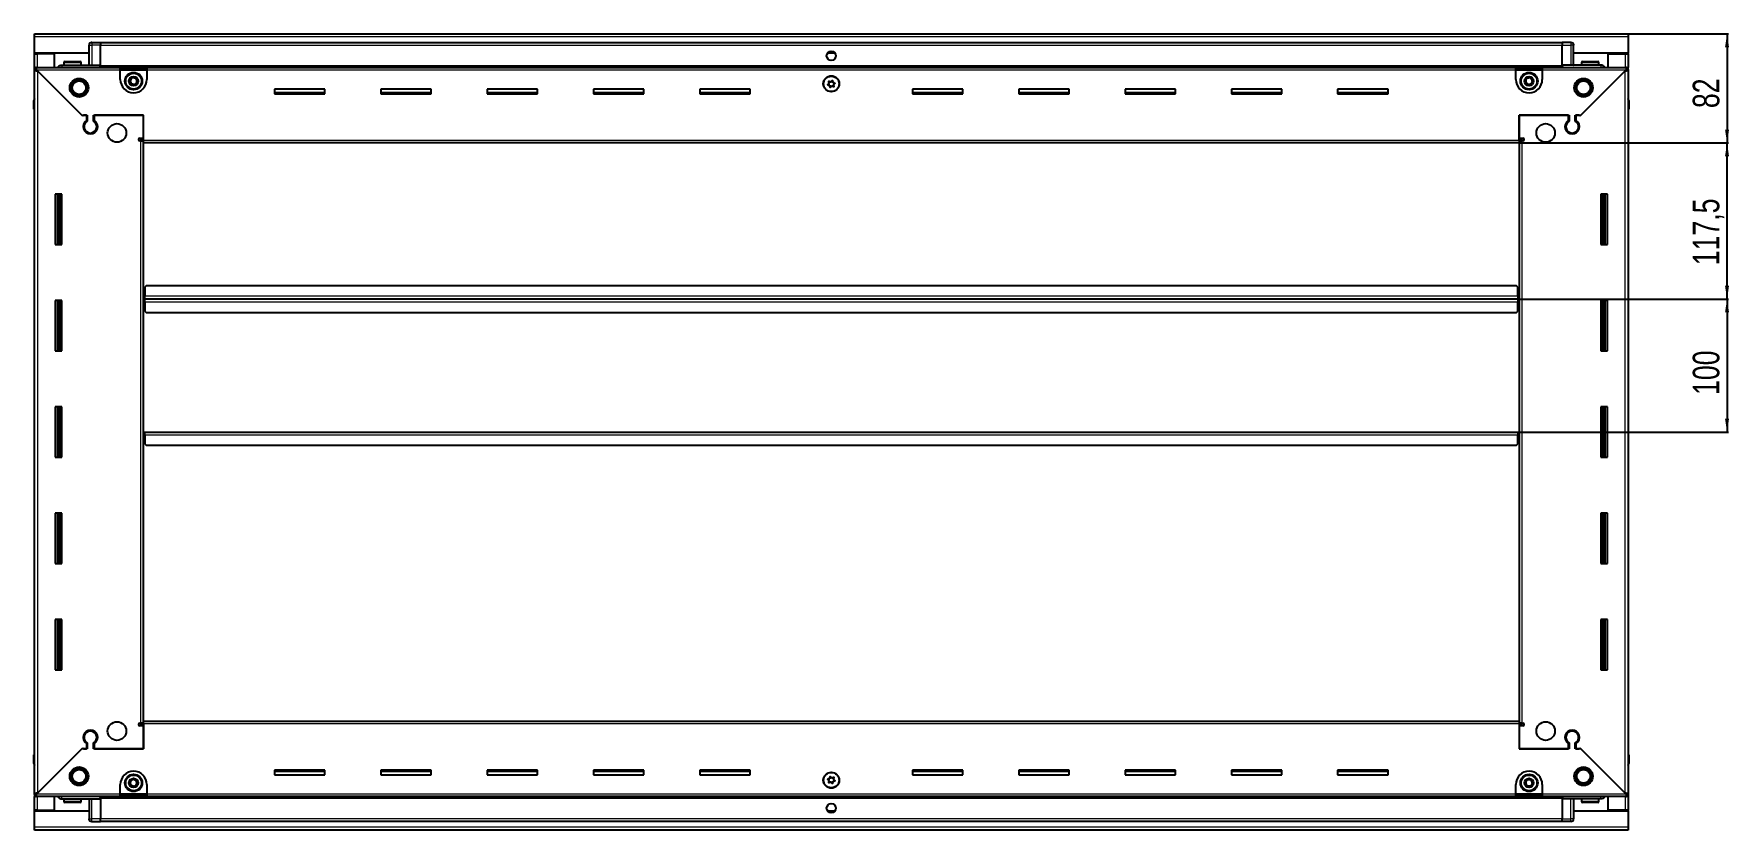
# Model space of a CAD drawing. Header units: millimetres. Extents: x 1315 to 6233, y -1323 to 1654.
# Drawn here: x 4957 to 6233, y 877 to 1476 of the extents above; entities that cross this region are included whole.
import ezdxf

# ---------------------------------------------------------------- set-up
doc = ezdxf.new("R2010")
doc.units = ezdxf.units.MM
doc.layers.add('FORMAT', color=7, linetype='Continuous')
doc.styles.add('SLDTEXTSTYLE0', font='TXT', dxfattribs={"width": 0.75})
doc.dimstyles.new('SLDDIMSTYLE0', dxfattribs={"dimtxt": 20, "dimasz": 10, "dimexe": 0, "dimexo": 0.0625, "dimgap": 5, "dimtad": 2, "dimdec": 1, "dimrnd": 1e-09, "dimzin": 12, "dimdsep": 46, "dimtxsty": 'SLDTEXTSTYLE0', "dimsah": 1, "dimcen": 0.09, "dimadec": 0, "dimazin": 3, "dimtfac": 1, "dimtofl": 0, "dimtmove": 0, "dimatfit": 3, "dimfxl": 0, "dimfrac": 2, "dimtolj": 1, "dimtzin": 12, "dimarcsym": 0})

# ---------------------------------------------------------------- blocks, each defined once
blk = doc.blocks.new('_D_6')
at = {"layer": 'FORMAT'}
for p, q in [((6156.5, 1475.8), (6232, 1475.8)), ((6231, 1475.8), (6231, 1393.8)), ((6074.5, 1393.8), (6232, 1393.8))]:
    blk.add_line(p, q, dxfattribs=at)
for points in [[(6231, 1475.8), (6229.5, 1465.8), (6232.5, 1465.8)], [(6231, 1393.8), (6232.5, 1403.8), (6229.5, 1403.8)]]:
    blk.add_solid(points, dxfattribs=at)
at = {"layer": 'FORMAT', "insert": (6205.2, 1420), "char_height": 20, "attachment_point": 1, "rotation": 90, "style": 'SLDTEXTSTYLE0'}
blk.add_mtext('82', dxfattribs=at)
blk = doc.blocks.new('_D_7')
at = {"layer": 'FORMAT'}
for p, q in [((6074.5, 1393.8), (6232, 1393.8)), ((6231, 1276.3), (6231, 1393.8)), ((6073.5, 1276.3), (6232, 1276.3))]:
    blk.add_line(p, q, dxfattribs=at)
for points in [[(6231, 1393.8), (6229.5, 1383.8), (6232.5, 1383.8)], [(6231, 1276.3), (6232.5, 1286.3), (6229.5, 1286.3)]]:
    blk.add_solid(points, dxfattribs=at)
at = {"layer": 'FORMAT', "insert": (6205.2, 1301.8), "char_height": 20, "attachment_point": 1, "rotation": 90, "style": 'SLDTEXTSTYLE0'}
blk.add_mtext('117,5', dxfattribs=at)
blk = doc.blocks.new('_D_8')
at = {"layer": 'FORMAT'}
for p, q in [((6073.5, 1276.3), (6232, 1276.3)), ((6231, 1276.3), (6231, 1176.3)), ((6073.5, 1176.3), (6232, 1176.3))]:
    blk.add_line(p, q, dxfattribs=at)
for points in [[(6231, 1276.3), (6229.5, 1266.3), (6232.5, 1266.3)], [(6231, 1176.3), (6232.5, 1186.3), (6229.5, 1186.3)]]:
    blk.add_solid(points, dxfattribs=at)
at = {"layer": 'FORMAT', "insert": (6205.2, 1204.2), "char_height": 20, "attachment_point": 1, "rotation": 90, "style": 'SLDTEXTSTYLE0'}
blk.add_mtext('100', dxfattribs=at)

msp = doc.modelspace()

# ---------------------------------------------------------------- linework, layer by layer
at = {"color": 7, "linetype": 'Continuous', "lineweight": 25}
for p, q in [((4957.51, 1475.82), (6156.51, 1475.82)), ((4957.51, 1473.72), (4957.51, 1475.82)), ((4957.51, 1461.32), (4957.51, 1473.72)), ((4998.51, 1452.32), (4998.51, 1467.32)), ((4999.19, 1468.82), (4999.19, 1468.82)), ((5000.51, 1469.32), (5007.01, 1469.32)), ((5000.51, 1469.32), (5007.01, 1469.32)), ((5007.01, 1469.32), (5007.01, 1469.32)), ((5007.01, 1469.32), (5007.01, 1469.32)), ((5007.01, 1469.32), (5007.01, 1467.32)), ((6107.01, 1469.17), (5007.01, 1469.17)), ((5007.01, 1452.32), (5007.01, 1467.32)), ((6107.01, 1469.32), (6107.01, 1469.32)), ((6113.51, 1469.32), (6107.01, 1469.32)), ((6113.51, 1469.32), (6107.01, 1469.32)), ((6107.01, 1469.32), (6107.01, 1467.32)), ((6107.01, 1452.32), (6107.01, 1467.32)), ((6115.51, 1467.32), (6115.51, 1467.32)), ((6115.51, 1452.32), (6115.51, 1467.32)), ((6156.51, 1475.82), (6156.51, 1473.72)), ((6156.51, 1473.72), (6156.51, 1461.32)), ((4998.51, 1461.32), (4957.51, 1461.32)), ((4957.51, 1460.82), (4957.51, 1461.32)), ((4957.51, 1460.82), (4959.61, 1460.82)), ((4957.51, 1450.57), (4957.51, 1460.82)), ((4959.01, 1460.82), (4959.01, 1461.32)), ((4972.51, 1460.82), (4959.61, 1460.82)), ((4972.51, 1450.57), (4972.51, 1460.82)), ((4979.51, 1454.22), (4979.51, 1452.32)), ((4980.31, 1455.02), (4991.71, 1455.02)), ((4992.51, 1452.32), (4992.51, 1454.22)), ((5559.88, 1461.32), (5554.14, 1461.32)), ((6156.51, 1461.32), (6115.51, 1461.32)), ((6121.51, 1454.22), (6121.51, 1452.32)), ((6122.31, 1455.02), (6133.71, 1455.02)), ((6134.51, 1452.32), (6134.51, 1454.22)), ((6141.51, 1450.57), (6141.51, 1460.82)), ((6141.51, 1460.82), (6154.41, 1460.82)), ((6154.41, 1460.82), (6156.51, 1460.82)), ((6155.01, 1460.82), (6155.01, 1461.32)), ((6156.51, 1460.82), (6156.51, 1461.32)), ((6156.51, 1460.82), (6156.51, 1450.57)), ((4957.51, 1449.07), (4957.51, 1450.57)), ((4957.51, 1450.57), (4958.51, 1450.57)), ((4957.51, 1448.57), (4957.51, 1449.07)), ((4957.51, 1449.07), (4958.51, 1449.07)), ((4957.51, 904.07), (4957.51, 1448.57)), ((4959.01, 1448.57), (4957.51, 1448.57)), ((4958.51, 1450.57), (5022.01, 1450.57)), ((4958.51, 1449.07), (4958.51, 1450.57)), ((4959.11, 1448.47), (4993.01, 1414.57)), ((4993.71, 1413.87), (4959.61, 1447.97)), ((4978.01, 1452.32), (5007.01, 1452.32)), ((5006.93, 1450.57), (5007.01, 1452.29)), ((5007.01, 1452.32), (5007.01, 1451.82)), ((5007.01, 1451.17), (6107.01, 1451.17)), ((5022.01, 1448.47), (5022.01, 1450.57)), ((5022.01, 1450.57), (5042.01, 1450.57)), ((5022.01, 1449.07), (5042.01, 1449.07)), ((5022.01, 1441.57), (5022.01, 1448.47)), ((5042.01, 1450.57), (6072.01, 1450.57)), ((5042.01, 1450.57), (5042.01, 1448.47)), ((5042.01, 1448.47), (5042.01, 1441.57)), ((6072.01, 1448.47), (6072.01, 1450.57)), ((6072.01, 1450.57), (6092.01, 1450.57)), ((6072.01, 1449.07), (6092.01, 1449.07)), ((6072.01, 1441.57), (6072.01, 1448.47)), ((6092.01, 1450.57), (6155.51, 1450.57)), ((6092.01, 1450.57), (6092.01, 1448.47)), ((6092.01, 1448.47), (6092.01, 1441.57)), ((6107.01, 1452.32), (6107.01, 1451.82)), ((6136.01, 1452.32), (6107.01, 1452.32)), ((6107.01, 1452.29), (6107.08, 1450.57)), ((6108.51, 1452.26), (6108.51, 1452.32)), ((6154.41, 1447.97), (6120.31, 1413.87)), ((6121.01, 1414.57), (6154.91, 1448.47)), ((6155.01, 1448.57), (6156.51, 1448.57)), ((6155.51, 1449.07), (6155.51, 1450.57)), ((6155.51, 1450.57), (6156.51, 1450.57)), ((6155.51, 1449.07), (6156.51, 1449.07)), ((6156.51, 1449.07), (6156.51, 1450.57)), ((6156.51, 1449.07), (6156.51, 1448.57)), ((6156.51, 1448.57), (6156.51, 904.07)), ((5176.01, 1434.32), (5138.01, 1434.32)), ((5138.01, 1434.32), (5138.01, 1430.82)), ((5176.01, 1431.57), (5138.01, 1431.57)), ((5138.01, 1430.82), (5176.01, 1430.82)), ((5176.01, 1430.82), (5176.01, 1434.32)), ((5256.01, 1434.32), (5218.01, 1434.32)), ((5218.01, 1434.32), (5218.01, 1430.82)), ((5256.01, 1431.57), (5218.01, 1431.57)), ((5218.01, 1430.82), (5256.01, 1430.82)), ((5256.01, 1430.82), (5256.01, 1434.32)), ((5336.01, 1434.32), (5298.01, 1434.32)), ((5298.01, 1434.32), (5298.01, 1430.82)), ((5336.01, 1431.57), (5298.01, 1431.57)), ((5298.01, 1430.82), (5336.01, 1430.82)), ((5336.01, 1430.82), (5336.01, 1434.32)), ((5416.01, 1434.32), (5378.01, 1434.32)), ((5378.01, 1434.32), (5378.01, 1430.82)), ((5416.01, 1431.57), (5378.01, 1431.57)), ((5378.01, 1430.82), (5416.01, 1430.82)), ((5416.01, 1430.82), (5416.01, 1434.32)), ((5496.01, 1434.32), (5458.01, 1434.32)), ((5458.01, 1434.32), (5458.01, 1430.82)), ((5496.01, 1431.57), (5458.01, 1431.57)), ((5458.01, 1430.82), (5496.01, 1430.82)), ((5496.01, 1430.82), (5496.01, 1434.32)), ((5656.01, 1434.32), (5618.01, 1434.32)), ((5618.01, 1434.32), (5618.01, 1430.82)), ((5656.01, 1431.57), (5618.01, 1431.57)), ((5618.01, 1430.82), (5656.01, 1430.82)), ((5656.01, 1430.82), (5656.01, 1434.32)), ((5736.01, 1434.32), (5698.01, 1434.32)), ((5698.01, 1434.32), (5698.01, 1430.82)), ((5736.01, 1431.57), (5698.01, 1431.57)), ((5698.01, 1430.82), (5736.01, 1430.82)), ((5736.01, 1430.82), (5736.01, 1434.32)), ((5816.01, 1434.32), (5778.01, 1434.32)), ((5778.01, 1434.32), (5778.01, 1430.82)), ((5816.01, 1431.57), (5778.01, 1431.57)), ((5778.01, 1430.82), (5816.01, 1430.82)), ((5816.01, 1430.82), (5816.01, 1434.32)), ((5896.01, 1434.32), (5858.01, 1434.32)), ((5858.01, 1434.32), (5858.01, 1430.82)), ((5896.01, 1431.57), (5858.01, 1431.57)), ((5858.01, 1430.82), (5896.01, 1430.82)), ((5896.01, 1430.82), (5896.01, 1434.32)), ((5976.01, 1434.32), (5938.01, 1434.32)), ((5938.01, 1434.32), (5938.01, 1430.82)), ((5976.01, 1431.57), (5938.01, 1431.57)), ((5938.01, 1430.82), (5976.01, 1430.82)), ((5976.01, 1430.82), (5976.01, 1434.32)), ((4957.01, 1425.82), (4957.01, 1419.32)), ((4957.01, 1419.32), (4957.01, 1425.82)), ((4957.01, 1419.32), (4957.01, 1419.32)), ((4957.51, 1419.32), (4957.01, 1419.32)), ((4957.16, 1419.32), (4957.16, 933.32)), ((6156.51, 1427.15), (6156.51, 1427.15)), ((6156.51, 1419.32), (6157.01, 1419.32)), ((6156.86, 933.32), (6156.86, 1419.32)), ((6157.01, 1425.82), (6157.01, 1419.32)), ((6157.01, 1419.32), (6157.01, 1425.82)), ((6157.01, 1419.32), (6157.01, 1419.32)), ((6157.01, 1419.32), (6157.01, 1419.32)), ((4993.01, 1414.57), (4997.21, 1414.57)), ((4994.41, 1414.57), (4993.71, 1413.87)), ((4996.51, 1414.57), (4994.41, 1414.57)), ((4996.51, 1414.57), (4996.51, 1410.68)), ((4997.21, 1414.57), (4997.21, 1410.29)), ((5001.81, 1414.57), (5039.51, 1414.57)), ((5001.81, 1410.29), (5001.81, 1414.57)), ((5002.51, 1410.68), (5002.51, 1414.57)), ((5039.51, 1414.57), (5002.51, 1414.57)), ((5039.51, 1395.92), (5039.51, 1414.57)), ((5039.51, 1397.32), (5039.51, 1414.57)), ((6074.51, 1414.57), (6112.21, 1414.57)), ((6074.51, 1395.92), (6074.51, 1414.57)), ((6074.51, 1414.57), (6074.51, 1397.32)), ((6111.51, 1414.57), (6074.51, 1414.57)), ((6111.51, 1414.57), (6111.51, 1410.68)), ((6112.21, 1414.57), (6112.21, 1410.29)), ((6116.81, 1414.57), (6121.01, 1414.57)), ((6116.81, 1410.29), (6116.81, 1414.57)), ((6119.61, 1414.57), (6117.51, 1414.57)), ((6117.51, 1410.68), (6117.51, 1414.57)), ((6120.31, 1413.87), (6119.61, 1414.57)), ((4997.51, 1401.71), (4997.51, 1400.95)), ((5036.66, 1397.32), (5039.51, 1397.32)), ((5037.41, 1395.32), (5036.66, 1395.32)), ((5037.41, 1395.32), (5039.51, 1395.32)), ((5039.51, 1396.32), (5037.51, 1396.32)), ((5037.51, 1396.32), (5037.51, 1395.32)), ((5039.51, 1393.82), (5039.51, 1395.92)), ((6074.51, 1393.82), (5039.51, 1393.82)), ((5039.51, 958.82), (5039.51, 1393.82)), ((6074.51, 1397.32), (6077.36, 1397.32)), ((6076.51, 1396.32), (6074.51, 1396.32)), ((6074.51, 1395.92), (6074.51, 1393.82)), ((6074.51, 1395.32), (6076.61, 1395.32)), ((6074.51, 1393.82), (6074.51, 958.82)), ((6076.51, 1395.32), (6076.51, 1396.32)), ((6077.36, 1395.32), (6076.61, 1395.32)), ((6116.51, 1401.71), (6116.51, 1400.95)), ((4978.01, 1355.32), (4973.01, 1355.32)), ((4973.01, 1355.32), (4973.01, 1317.32)), ((4975.16, 1317.32), (4975.16, 1355.32)), ((4976.95, 1317.32), (4976.95, 1355.32)), ((4976.99, 1317.32), (4976.99, 1355.32)), ((4978.01, 1317.32), (4978.01, 1355.32)), ((6136.01, 1355.32), (6136.01, 1317.32)), ((6141.01, 1355.32), (6136.01, 1355.32)), ((6137.03, 1355.32), (6137.03, 1317.32)), ((6137.07, 1355.32), (6137.07, 1317.32)), ((6138.86, 1355.32), (6138.86, 1317.32)), ((6141.01, 1317.32), (6141.01, 1355.32)), ((4973.01, 1317.32), (4978.01, 1317.32)), ((6136.01, 1317.32), (6141.01, 1317.32)), ((5040.26, 1276.32), (5039.51, 1276.32)), ((5040.51, 1279.17), (5040.26, 1279.17)), ((5040.26, 1279.17), (5040.26, 1276.32)), ((5040.26, 1276.32), (5040.26, 1273.47)), ((5041.51, 1286.32), (5040.51, 1285.32)), ((5040.51, 1285.32), (5040.51, 1278.42)), ((5040.51, 1276.32), (5040.51, 1278.42)), ((5040.51, 1274.22), (5040.51, 1276.32)), ((6073.51, 1276.32), (5040.51, 1276.32)), ((6072.51, 1286.32), (5041.51, 1286.32)), ((6073.51, 1285.32), (6072.51, 1286.32)), ((6073.51, 1278.42), (6073.51, 1285.32)), ((6073.76, 1279.17), (6073.51, 1279.17)), ((6073.51, 1278.42), (6073.51, 1276.32)), ((6073.51, 1276.32), (6073.51, 1274.22)), ((6073.76, 1276.32), (6073.76, 1279.17)), ((6073.76, 1273.47), (6073.76, 1276.32)), ((6074.51, 1276.32), (6073.76, 1276.32)), ((4978.01, 1275.32), (4973.01, 1275.32)), ((4973.01, 1275.32), (4973.01, 1237.32)), ((4975.16, 1237.32), (4975.16, 1275.32)), ((4976.95, 1237.32), (4976.95, 1275.32)), ((4976.99, 1237.32), (4976.99, 1275.32)), ((4978.01, 1237.32), (4978.01, 1275.32)), ((5040.26, 1273.47), (5040.51, 1273.47)), ((5040.51, 1274.22), (5040.51, 1267.32)), ((5040.51, 1267.32), (5041.51, 1266.32)), ((5041.51, 1266.32), (6072.51, 1266.32)), ((6072.51, 1266.32), (6073.51, 1267.32)), ((6073.51, 1267.32), (6073.51, 1274.22)), ((6073.51, 1273.47), (6073.76, 1273.47)), ((6136.01, 1275.32), (6136.01, 1237.32)), ((6141.01, 1275.32), (6136.01, 1275.32)), ((6137.03, 1275.32), (6137.03, 1237.32)), ((6137.07, 1275.32), (6137.07, 1237.32)), ((6138.86, 1275.32), (6138.86, 1237.32)), ((6141.01, 1237.32), (6141.01, 1275.32)), ((4973.01, 1237.32), (4978.01, 1237.32)), ((6136.01, 1237.32), (6141.01, 1237.32)), ((4978.01, 1195.32), (4973.01, 1195.32)), ((4973.01, 1195.32), (4973.01, 1157.32)), ((4975.16, 1157.32), (4975.16, 1195.32)), ((4976.95, 1157.32), (4976.95, 1195.32)), ((4976.99, 1157.32), (4976.99, 1195.32)), ((4978.01, 1157.32), (4978.01, 1195.32)), ((6136.01, 1195.32), (6136.01, 1157.32)), ((6141.01, 1195.32), (6136.01, 1195.32)), ((6137.03, 1195.32), (6137.03, 1157.32)), ((6137.07, 1195.32), (6137.07, 1157.32)), ((6138.86, 1195.32), (6138.86, 1157.32)), ((6141.01, 1157.32), (6141.01, 1195.32)), ((5039.51, 1176.32), (5040.26, 1176.32)), ((5040.26, 1176.32), (5040.26, 1173.47)), ((5040.51, 1174.22), (5040.51, 1176.32)), ((5040.51, 1176.32), (6073.51, 1176.32)), ((5040.51, 1174.22), (5040.51, 1167.32)), ((6073.51, 1176.32), (6073.51, 1174.22)), ((6073.51, 1167.32), (6073.51, 1174.22)), ((6073.76, 1173.47), (6073.76, 1176.32)), ((6073.76, 1176.32), (6074.51, 1176.32)), ((5040.26, 1173.47), (5040.51, 1173.47)), ((5040.51, 1167.32), (5041.51, 1166.32)), ((5041.51, 1166.32), (6072.51, 1166.32)), ((6072.51, 1166.32), (6073.51, 1167.32)), ((6073.51, 1173.47), (6073.76, 1173.47)), ((4973.01, 1157.32), (4978.01, 1157.32)), ((6136.01, 1157.32), (6141.01, 1157.32)), ((4978.01, 1115.32), (4973.01, 1115.32)), ((4973.01, 1115.32), (4973.01, 1077.32)), ((4975.16, 1077.32), (4975.16, 1115.32)), ((4976.95, 1077.32), (4976.95, 1115.32)), ((4976.99, 1077.32), (4976.99, 1115.32)), ((4978.01, 1077.32), (4978.01, 1115.32)), ((6136.01, 1115.32), (6136.01, 1077.32)), ((6141.01, 1115.32), (6136.01, 1115.32)), ((6137.03, 1115.32), (6137.03, 1077.32)), ((6137.07, 1115.32), (6137.07, 1077.32)), ((6138.86, 1115.32), (6138.86, 1077.32)), ((6141.01, 1077.32), (6141.01, 1115.32)), ((4973.01, 1077.32), (4978.01, 1077.32)), ((6136.01, 1077.32), (6141.01, 1077.32)), ((4978.01, 1035.32), (4973.01, 1035.32)), ((4973.01, 1035.32), (4973.01, 997.32)), ((4975.16, 997.32), (4975.16, 1035.32)), ((4976.95, 997.32), (4976.95, 1035.32)), ((4976.99, 997.32), (4976.99, 1035.32)), ((4978.01, 997.32), (4978.01, 1035.32)), ((6136.01, 1035.32), (6136.01, 997.32)), ((6141.01, 1035.32), (6136.01, 1035.32)), ((6137.03, 1035.32), (6137.03, 997.32)), ((6137.07, 1035.32), (6137.07, 997.32)), ((6138.86, 1035.32), (6138.86, 997.32)), ((6141.01, 997.32), (6141.01, 1035.32)), ((4973.01, 997.32), (4978.01, 997.32)), ((6136.01, 997.32), (6141.01, 997.32)), ((5036.66, 957.32), (5037.41, 957.32)), ((5039.51, 957.32), (5037.41, 957.32)), ((5037.51, 957.32), (5037.51, 956.32)), ((5039.51, 956.72), (5039.51, 958.82)), ((5039.51, 958.82), (6074.51, 958.82)), ((5039.51, 956.72), (5039.51, 938.07)), ((6074.51, 958.82), (6074.51, 956.72)), ((6076.61, 957.32), (6074.51, 957.32)), ((6074.51, 956.72), (6074.51, 938.07)), ((6076.51, 956.32), (6076.51, 957.32)), ((6076.61, 957.32), (6077.36, 957.32)), ((4997.51, 951.7), (4997.51, 950.94)), ((5039.51, 955.32), (5036.66, 955.32)), ((5037.51, 956.32), (5039.51, 956.32)), ((5039.51, 938.07), (5039.51, 955.32)), ((6074.51, 956.32), (6076.51, 956.32)), ((6074.51, 955.32), (6074.51, 938.07)), ((6077.36, 955.32), (6074.51, 955.32)), ((6116.51, 951.7), (6116.51, 950.94)), ((4957.01, 926.82), (4957.01, 933.32)), ((4957.01, 933.32), (4957.01, 933.32)), ((4957.01, 933.32), (4957.01, 933.32)), ((4957.01, 933.32), (4957.01, 926.82)), ((4957.51, 933.32), (4957.01, 933.32)), ((4993.01, 938.07), (4959.11, 904.17)), ((4959.61, 904.67), (4993.71, 938.77)), ((4997.21, 938.07), (4993.01, 938.07)), ((4993.71, 938.77), (4994.41, 938.07)), ((4994.41, 938.07), (4996.51, 938.07)), ((4996.51, 941.96), (4996.51, 938.07)), ((4997.21, 942.36), (4997.21, 938.07)), ((5001.81, 938.07), (5001.81, 942.36)), ((5039.51, 938.07), (5001.81, 938.07)), ((5002.51, 938.07), (5002.51, 941.96)), ((5002.51, 938.07), (5039.51, 938.07)), ((6112.21, 938.07), (6074.51, 938.07)), ((6074.51, 938.07), (6111.51, 938.07)), ((6111.51, 941.96), (6111.51, 938.07)), ((6112.21, 942.36), (6112.21, 938.07)), ((6116.81, 938.07), (6116.81, 942.36)), ((6121.01, 938.07), (6116.81, 938.07)), ((6117.51, 938.07), (6117.51, 941.96)), ((6117.51, 938.07), (6119.61, 938.07)), ((6119.61, 938.07), (6120.31, 938.77)), ((6120.31, 938.77), (6154.41, 904.67)), ((6154.91, 904.17), (6121.01, 938.07)), ((6156.51, 933.32), (6157.01, 933.32)), ((6157.01, 933.32), (6157.01, 933.32)), ((6157.01, 926.82), (6157.01, 933.32)), ((6157.01, 933.32), (6157.01, 926.82)), ((4957.51, 925.5), (4957.51, 925.5)), ((5176.01, 921.82), (5138.01, 921.82)), ((5138.01, 921.82), (5138.01, 918.32)), ((5138.01, 921.07), (5176.01, 921.07)), ((5176.01, 918.32), (5176.01, 921.82)), ((5256.01, 921.82), (5218.01, 921.82)), ((5218.01, 921.82), (5218.01, 918.32)), ((5218.01, 921.07), (5256.01, 921.07)), ((5256.01, 918.32), (5256.01, 921.82)), ((5336.01, 921.82), (5298.01, 921.82)), ((5298.01, 921.82), (5298.01, 918.32)), ((5298.01, 921.07), (5336.01, 921.07)), ((5336.01, 918.32), (5336.01, 921.82)), ((5416.01, 921.82), (5378.01, 921.82)), ((5378.01, 921.82), (5378.01, 918.32)), ((5378.01, 921.07), (5416.01, 921.07)), ((5416.01, 918.32), (5416.01, 921.82)), ((5496.01, 921.82), (5458.01, 921.82)), ((5458.01, 921.82), (5458.01, 918.32)), ((5458.01, 921.07), (5496.01, 921.07)), ((5496.01, 918.32), (5496.01, 921.82)), ((5656.01, 921.82), (5618.01, 921.82)), ((5618.01, 921.82), (5618.01, 918.32)), ((5618.01, 921.07), (5656.01, 921.07)), ((5656.01, 918.32), (5656.01, 921.82)), ((5736.01, 921.82), (5698.01, 921.82)), ((5698.01, 921.82), (5698.01, 918.32)), ((5698.01, 921.07), (5736.01, 921.07)), ((5736.01, 918.32), (5736.01, 921.82)), ((5816.01, 921.82), (5778.01, 921.82)), ((5778.01, 921.82), (5778.01, 918.32)), ((5778.01, 921.07), (5816.01, 921.07)), ((5816.01, 918.32), (5816.01, 921.82)), ((5896.01, 921.82), (5858.01, 921.82)), ((5858.01, 921.82), (5858.01, 918.32)), ((5858.01, 921.07), (5896.01, 921.07)), ((5896.01, 918.32), (5896.01, 921.82)), ((5976.01, 921.82), (5938.01, 921.82)), ((5938.01, 921.82), (5938.01, 918.32)), ((5938.01, 921.07), (5976.01, 921.07)), ((5976.01, 918.32), (5976.01, 921.82)), ((5022.01, 904.17), (5022.01, 911.07)), ((5042.01, 911.07), (5042.01, 904.17)), ((5138.01, 918.32), (5176.01, 918.32)), ((5218.01, 918.32), (5256.01, 918.32)), ((5298.01, 918.32), (5336.01, 918.32)), ((5378.01, 918.32), (5416.01, 918.32)), ((5458.01, 918.32), (5496.01, 918.32)), ((5618.01, 918.32), (5656.01, 918.32)), ((5698.01, 918.32), (5736.01, 918.32)), ((5778.01, 918.32), (5816.01, 918.32)), ((5858.01, 918.32), (5896.01, 918.32)), ((5938.01, 918.32), (5976.01, 918.32)), ((6072.01, 904.17), (6072.01, 911.07)), ((6092.01, 911.07), (6092.01, 904.17)), ((4957.51, 903.57), (4957.51, 904.07)), ((4959.01, 904.07), (4957.51, 904.07)), ((4957.51, 903.57), (4957.51, 902.07)), ((4958.51, 903.57), (4957.51, 903.57)), ((4957.51, 891.82), (4957.51, 902.07)), ((4958.51, 902.07), (4957.51, 902.07)), ((4958.51, 903.57), (4958.51, 902.07)), ((5022.01, 902.07), (4958.51, 902.07)), ((4972.51, 891.82), (4972.51, 902.07)), ((4978.01, 900.32), (5007.01, 900.32)), ((4979.51, 900.32), (4979.51, 898.42)), ((4984.08, 897.62), (4980.31, 897.62)), ((4991.71, 897.62), (4984.08, 897.62)), ((4992.51, 898.42), (4992.51, 900.32)), ((4998.51, 900.32), (4998.51, 885.32)), ((5005.51, 900.39), (5005.51, 900.32)), ((5007.01, 900.36), (5006.93, 902.07)), ((6107.01, 901.47), (5007.01, 901.47)), ((5007.01, 900.32), (5007.01, 900.82)), ((5007.01, 900.32), (5007.01, 885.32)), ((5022.01, 902.07), (5022.01, 904.17)), ((5042.01, 903.57), (5022.01, 903.57)), ((5042.01, 902.07), (5022.01, 902.07)), ((5042.01, 904.17), (5042.01, 902.07)), ((6072.01, 902.07), (5042.01, 902.07)), ((6072.01, 902.07), (6072.01, 904.17)), ((6092.01, 903.57), (6072.01, 903.57)), ((6092.01, 902.07), (6072.01, 902.07)), ((6092.01, 904.17), (6092.01, 902.07)), ((6155.51, 902.07), (6092.01, 902.07)), ((6107.08, 902.07), (6107.01, 900.36)), ((6107.01, 900.32), (6107.01, 900.82)), ((6136.01, 900.32), (6107.01, 900.32)), ((6107.01, 900.32), (6107.01, 885.32)), ((6115.51, 900.32), (6115.51, 885.32)), ((6121.51, 900.32), (6121.51, 898.42)), ((6129.3, 897.62), (6122.31, 897.62)), ((6133.71, 897.62), (6129.3, 897.62)), ((6134.51, 898.42), (6134.51, 900.32)), ((6141.51, 891.82), (6141.51, 902.07)), ((6155.01, 904.07), (6156.51, 904.07)), ((6155.51, 903.57), (6155.51, 902.07)), ((6156.51, 903.57), (6155.51, 903.57)), ((6156.51, 902.07), (6155.51, 902.07)), ((6156.51, 904.07), (6156.51, 903.57)), ((6156.51, 903.57), (6156.51, 902.07)), ((6156.51, 902.07), (6156.51, 891.82)), ((4959.61, 891.82), (4957.51, 891.82)), ((4957.51, 891.32), (4957.51, 891.82)), ((4957.51, 891.32), (4998.51, 891.32)), ((4957.51, 878.92), (4957.51, 891.32)), ((4959.01, 891.32), (4959.01, 891.82)), ((4959.61, 891.82), (4972.51, 891.82)), ((4998.51, 885.32), (4998.51, 885.32)), ((5000.51, 883.32), (5007.01, 883.32)), ((5000.51, 883.32), (5007.01, 883.32)), ((5007.01, 883.32), (5007.01, 885.32)), ((5007.01, 883.47), (6107.01, 883.47)), ((5007.01, 883.32), (5007.01, 883.32)), ((5554.14, 891.32), (5559.88, 891.32)), ((6107.01, 883.32), (6107.01, 885.32)), ((6107.01, 883.32), (6107.01, 883.32)), ((6113.51, 883.32), (6107.01, 883.32)), ((6107.01, 883.32), (6107.01, 883.32)), ((6113.51, 883.32), (6107.01, 883.32)), ((6114.83, 883.82), (6114.83, 883.82)), ((6115.51, 891.32), (6156.51, 891.32)), ((6154.41, 891.82), (6141.51, 891.82)), ((6156.51, 891.82), (6154.41, 891.82)), ((6155.01, 891.32), (6155.01, 891.82)), ((6156.51, 891.32), (6156.51, 891.82)), ((6156.51, 891.32), (6156.51, 878.92)), ((4957.51, 876.82), (4957.51, 878.92)), ((6156.51, 876.82), (4957.51, 876.82)), ((6156.51, 878.92), (6156.51, 876.82))]:
    msp.add_line(p, q, dxfattribs=at)
at = {"color": 8, "linetype": 'Continuous', "lineweight": 18}
for p, q in [((6156.51, 1473.72), (4957.51, 1473.72)), ((4998.51, 1467.32), (5000.51, 1467.32)), ((5000.51, 1469.32), (5000.51, 1467.32)), ((5000.51, 1467.32), (5000.51, 1452.32)), ((5007.01, 1467.32), (5000.51, 1467.32)), ((6107.01, 1467.17), (5007.01, 1467.17)), ((6107.01, 1467.32), (6113.51, 1467.32)), ((6113.51, 1469.32), (6113.51, 1467.32)), ((6115.51, 1467.32), (6113.51, 1467.32)), ((6113.51, 1467.32), (6113.51, 1452.32)), ((4959.61, 1460.82), (4959.61, 1461.32)), ((4959.61, 1450.57), (4959.61, 1460.82)), ((4979.51, 1454.22), (4992.51, 1454.22)), ((6121.51, 1454.22), (6134.51, 1454.22)), ((6154.41, 1461.32), (6154.41, 1460.82)), ((6154.41, 1460.82), (6154.41, 1450.57)), ((5022.01, 1448.47), (4959.11, 1448.47)), ((4959.61, 1447.97), (4959.61, 904.67)), ((6107.01, 1451.82), (5007.01, 1451.82)), ((6107.01, 1450.59), (5007.01, 1450.59)), ((5022.01, 1448.47), (5042.01, 1448.47)), ((6072.01, 1448.47), (5042.01, 1448.47)), ((6072.01, 1448.47), (6092.01, 1448.47)), ((6154.91, 1448.47), (6092.01, 1448.47)), ((6154.41, 904.67), (6154.41, 1447.97)), ((4957.51, 1425.82), (4957.01, 1425.82)), ((6156.51, 1425.82), (6157.01, 1425.82)), ((5037.41, 957.32), (5037.41, 1395.32)), ((5039.51, 1395.92), (6074.51, 1395.92)), ((6076.61, 1395.32), (6076.61, 957.32)), ((4974.51, 1355.32), (4974.51, 1317.32)), ((4975.74, 1355.32), (4975.74, 1317.32)), ((6138.27, 1317.32), (6138.27, 1355.32)), ((6139.51, 1317.32), (6139.51, 1355.32)), ((6073.51, 1278.42), (5040.51, 1278.42)), ((4974.51, 1275.32), (4974.51, 1237.32)), ((4975.74, 1275.32), (4975.74, 1237.32)), ((5040.51, 1274.22), (6073.51, 1274.22)), ((6138.27, 1237.32), (6138.27, 1275.32)), ((6139.51, 1237.32), (6139.51, 1275.32)), ((4974.51, 1195.32), (4974.51, 1157.32)), ((4975.74, 1195.32), (4975.74, 1157.32)), ((6138.27, 1157.32), (6138.27, 1195.32)), ((6139.51, 1157.32), (6139.51, 1195.32)), ((5040.51, 1174.22), (6073.51, 1174.22)), ((4974.51, 1115.32), (4974.51, 1077.32)), ((4975.74, 1115.32), (4975.74, 1077.32)), ((6138.27, 1077.32), (6138.27, 1115.32)), ((6139.51, 1077.32), (6139.51, 1115.32)), ((4974.51, 1035.32), (4974.51, 997.32)), ((4975.74, 1035.32), (4975.74, 997.32)), ((6138.27, 997.32), (6138.27, 1035.32)), ((6139.51, 997.32), (6139.51, 1035.32)), ((6074.51, 956.72), (5039.51, 956.72)), ((4957.51, 926.82), (4957.01, 926.82)), ((6156.51, 926.82), (6157.01, 926.82)), ((4959.11, 904.17), (5022.01, 904.17)), ((4959.61, 891.82), (4959.61, 902.07)), ((4983.81, 898.42), (4979.51, 898.42)), ((4992.51, 898.42), (4983.81, 898.42)), ((5000.51, 885.32), (5000.51, 900.32)), ((5007.01, 902.06), (6107.01, 902.06)), ((5007.01, 900.82), (6107.01, 900.82)), ((5042.01, 904.17), (5022.01, 904.17)), ((5042.01, 904.17), (6072.01, 904.17)), ((6092.01, 904.17), (6072.01, 904.17)), ((6092.01, 904.17), (6154.91, 904.17)), ((6113.51, 885.32), (6113.51, 900.32)), ((6129.48, 898.42), (6121.51, 898.42)), ((6134.51, 898.42), (6129.48, 898.42)), ((6154.41, 902.07), (6154.41, 891.82)), ((4959.61, 891.32), (4959.61, 891.82)), ((4998.51, 885.32), (5000.51, 885.32)), ((5000.51, 883.32), (5000.51, 885.32)), ((5007.01, 885.32), (5000.51, 885.32)), ((5007.01, 885.47), (6107.01, 885.47)), ((6107.01, 885.32), (6113.51, 885.32)), ((6115.51, 885.32), (6113.51, 885.32)), ((6113.51, 883.32), (6113.51, 885.32)), ((6154.41, 891.82), (6154.41, 891.32)), ((6156.51, 878.92), (4957.51, 878.92))]:
    msp.add_line(p, q, dxfattribs=at)
at = {"color": 7, "linetype": 'Continuous', "lineweight": 25, "flags": 128}
for points in [[(6115.36, 1468.08), (6115.47, 1467.71), (6115.51, 1467.32)], [(4998.66, 884.57), (4998.55, 884.93), (4998.51, 885.32)]]:
    msp.add_lwpolyline(points, dxfattribs=at)
at = {"color": 7, "linetype": 'Continuous', "lineweight": 25}
for centre, radius in [((5557.01, 1459.32), 3.5), ((4991.01, 1435.32), 7), ((5032.01, 1440.32), 6.5), ((5032.01, 1440.32), 3.46), ((5557.01, 1438.32), 6), ((5557.01, 1438.17), 5.79), ((6082.01, 1440.32), 6.5), ((6082.01, 1440.32), 3.46), ((6123.01, 1435.32), 7), ((4991.01, 1435.32), 6.02), ((4991.01, 1435.32), 5.1), ((5557.01, 1438.17), 1.85), ((6123.01, 1435.32), 6.02), ((6123.01, 1435.32), 5.1), ((5019.51, 1401.32), 7), ((6094.51, 1401.32), 7), ((5019.51, 951.32), 7), ((6094.51, 951.32), 7), ((4991.01, 917.32), 7), ((4991.01, 917.32), 6.03), ((4991.01, 917.32), 5.1), ((5032.01, 912.32), 6.5), ((5557.01, 914.32), 6), ((5557.01, 914.47), 5.79), ((6082.01, 912.32), 6.5), ((6123.01, 917.32), 7), ((6123.01, 917.32), 6.03), ((6123.01, 917.32), 5.1), ((5032.01, 912.32), 3.46), ((5557.01, 914.47), 1.85), ((6082.01, 912.32), 3.46), ((5557.01, 893.32), 3.5)]:
    msp.add_circle(centre, radius, dxfattribs=at)
at = {"color": 8, "linetype": 'Continuous', "lineweight": 18}
for centre in [(5032.01, 1440.32), (6082.01, 1440.32), (5032.01, 912.32), (6082.01, 912.32)]:
    msp.add_circle(centre, 5.7, dxfattribs=at)
at = {"color": 7, "linetype": 'Continuous', "lineweight": 25}
for centre, radius, start, end in [((5000.51, 1467.32), 2, 90, 180), ((5000.51, 1467.32), 2, 123.94202, 131.40962), ((5000.51, 1467.32), 2, 90, 108.58003), ((6113.51, 1467.32), 2, 0, 90), ((4980.31, 1454.22), 0.8, 90, 180), ((4991.71, 1454.22), 0.8, 0, 90), ((6122.31, 1454.22), 0.8, 90, 180), ((6133.71, 1454.22), 0.8, 0, 90), ((4998.31, 1452.52), 0.2, 270, 0), ((5032.01, 1441.57), 10, 180, 270), ((5032.01, 1440.32), 2.5, 134.01559, 194.01559), ((5032.01, 1440.32), 2.5, 74.01559, 134.01559), ((5032.01, 1441.57), 10, 270, 0), ((5032.01, 1440.32), 2.5, 14.01559, 74.01559), ((6082.01, 1441.57), 10, 180, 270), ((6082.01, 1440.32), 2.5, 100.11158, 160.11158), ((6082.01, 1440.32), 2.5, 40.11158, 100.11158), ((6082.01, 1441.57), 10, 270, 0), ((6082.01, 1440.32), 2.5, 340.11158, 40.11158), ((6115.71, 1452.52), 0.2, 180, 270), ((5032.01, 1440.32), 2.5, 194.01559, 254.01559), ((5032.01, 1440.32), 2.5, 254.01559, 314.01559), ((5032.01, 1440.32), 2.5, 314.01559, 14.01559), ((6082.01, 1440.32), 2.5, 160.11158, 220.11158), ((6082.01, 1440.32), 2.5, 220.11158, 280.11158), ((6082.01, 1440.32), 2.5, 280.11158, 340.11158), ((4959.01, 1425.82), 2, 138.59038, 180), ((6155.01, 1425.82), 2, 0, 41.39416), ((4999.51, 1406.07), 5.5, 123.05573, 56.94427), ((4999.51, 1406.07), 4.8, 118.63099, 61.36901), ((6114.51, 1406.07), 5.5, 123.05573, 56.94427), ((6114.51, 1406.07), 4.8, 118.63099, 61.36901), ((5036.66, 1396.32), 1, 90, 270), ((6077.36, 1396.32), 1, 270, 90), ((5036.66, 956.32), 1, 90, 270), ((6077.36, 956.32), 1, 270, 90), ((4999.51, 946.57), 5.5, 303.05573, 236.94427), ((4999.51, 946.57), 4.8, 298.63099, 241.36901), ((6114.51, 946.57), 5.5, 303.05573, 236.94427), ((6114.51, 946.57), 4.8, 298.63099, 241.36901), ((4959.01, 926.82), 2, 180, 221.40962), ((4959.01, 926.82), 2, 180, 221.39416), ((5032.01, 911.07), 10, 90, 180), ((5032.01, 911.07), 10, 0, 90), ((6082.01, 911.07), 10, 90, 180), ((6082.01, 911.07), 10, 0, 90), ((6155.01, 926.82), 2, 318.57492, 360), ((6155.01, 926.82), 2, 318.59038, 0), ((5032.01, 912.32), 2.5, 127.47401, 187.47401), ((5032.01, 912.32), 2.5, 187.47401, 247.47401), ((5032.01, 912.32), 2.5, 67.47401, 127.47401), ((5032.01, 912.32), 2.5, 247.47401, 307.47401), ((5032.01, 912.32), 2.5, 7.47401, 67.47401), ((5032.01, 912.32), 2.5, 307.47401, 7.47401), ((6082.01, 912.32), 2.5, 147.04236, 207.04236), ((6082.01, 912.32), 2.5, 207.04236, 267.04236), ((6082.01, 912.32), 2.5, 87.04236, 147.04236), ((6082.01, 912.32), 2.5, 267.04236, 327.04236), ((6082.01, 912.32), 2.5, 27.04236, 87.04236), ((6082.01, 912.32), 2.5, 327.04236, 27.04236), ((4980.31, 898.42), 0.8, 180, 270), ((4991.71, 898.42), 0.8, 270, 0), ((4998.31, 900.12), 0.2, 0, 90), ((6115.71, 900.12), 0.2, 90, 180), ((6122.31, 898.42), 0.8, 180, 270), ((6133.71, 898.42), 0.8, 270, 0), ((5000.51, 885.32), 2, 180, 270), ((6113.51, 885.32), 2, 270, 0)]:
    msp.add_arc(centre, radius, start, end, dxfattribs=at)
for points, knots in [([(4957.51, 1448.57), (4957.54, 1448.53), (4957.59, 1448.44), (4957.98, 1448.3), (4958.54, 1448.17), (4959.12, 1448.06), (4959.48, 1448), (4959.61, 1447.97)], [0, 0, 0, 0, 0.23025534, 0.4485219, 0.6667858, 0.88504963, 1, 1, 1, 1]), ([(4959.11, 1448.47), (4959.06, 1448.73), (4958.97, 1449.22), (4958.84, 1449.86), (4958.71, 1450.33), (4958.6, 1450.55), (4958.53, 1450.57), (4958.51, 1450.57)], [0, 0, 0, 0, 0.2302553, 0.4485219, 0.6667858, 0.8850496, 1, 1, 1, 1]), ([(4974.79, 1450.57), (4974.91, 1450.77), (4975.3, 1451.42), (4976.45, 1452.13), (4977.49, 1452.26), (4978.01, 1452.32)], [0, 0, 0, 0, 0.18224985, 0.59112493, 1, 1, 1, 1]), ([(5007.01, 1452.32), (5007.01, 1452.29), (5007.01, 1452.21), (5007.01, 1451.59), (5007.01, 1451.01), (5007.01, 1450.62), (5007.01, 1450.59)], [0, 0, 0, 0, 0.3242788, 0.6485576, 0.9728365, 1, 1, 1, 1]), ([(5029.23, 1441.12), (5029.6, 1441.48), (5030.3, 1442.15), (5030.99, 1442.81), (5031.31, 1443.12)], [0, 0, 0, 0, 0.5346859, 1, 1, 1, 1]), ([(5031.31, 1443.12), (5031.81, 1442.98), (5032.73, 1442.72), (5033.66, 1442.45), (5034.08, 1442.33)], [0, 0, 0, 0, 0.5346859, 1, 1, 1, 1]), ([(5034.08, 1442.33), (5034.11, 1442.21), (5034.26, 1441.63), (5034.5, 1440.66), (5034.7, 1439.86), (5034.78, 1439.53)], [0, 0, 0, 0, 0.13312467, 0.63709944, 1, 1, 1, 1]), ([(6079.17, 1439.82), (6079.21, 1439.93), (6079.41, 1440.5), (6079.75, 1441.43), (6080.03, 1442.21), (6080.15, 1442.53)], [0, 0, 0, 0, 0.1331247, 0.6370994, 1, 1, 1, 1]), ([(6080.15, 1442.53), (6080.66, 1442.62), (6081.61, 1442.79), (6082.55, 1442.96), (6082.99, 1443.04)], [0, 0, 0, 0, 0.5346859, 1, 1, 1, 1]), ([(6082.99, 1443.04), (6083.32, 1442.64), (6083.94, 1441.91), (6084.56, 1441.17), (6084.85, 1440.83)], [0, 0, 0, 0, 0.5346859, 1, 1, 1, 1]), ([(6107.01, 1452.32), (6107.01, 1452.29), (6107.01, 1452.21), (6107.01, 1451.59), (6107.01, 1451.01), (6107.01, 1450.62), (6107.01, 1450.59)], [0, 0, 0, 0, 0.3242788, 0.6485576, 0.9728365, 1, 1, 1, 1]), ([(6139.22, 1450.57), (6139.1, 1450.77), (6138.72, 1451.42), (6137.56, 1452.13), (6136.53, 1452.26), (6136.01, 1452.32)], [0, 0, 0, 0, 0.1822499, 0.5911249, 1, 1, 1, 1]), ([(6154.41, 1447.97), (6154.66, 1448.02), (6155.16, 1448.11), (6155.8, 1448.24), (6156.26, 1448.37), (6156.48, 1448.48), (6156.5, 1448.55), (6156.51, 1448.57)], [0, 0, 0, 0, 0.2302553, 0.4485219, 0.6667858, 0.8850496, 1, 1, 1, 1]), ([(6155.51, 1450.57), (6155.46, 1450.55), (6155.37, 1450.49), (6155.24, 1450.1), (6155.11, 1449.54), (6155, 1448.96), (6154.93, 1448.6), (6154.91, 1448.47)], [0, 0, 0, 0, 0.2302553, 0.4485219, 0.6667858, 0.8850496, 1, 1, 1, 1]), ([(5029.93, 1438.32), (5029.85, 1438.65), (5029.65, 1439.45), (5029.41, 1440.42), (5029.26, 1441), (5029.23, 1441.12)], [0, 0, 0, 0, 0.3629006, 0.8668753, 1, 1, 1, 1]), ([(5032.71, 1437.52), (5032.21, 1437.66), (5031.28, 1437.93), (5030.36, 1438.19), (5029.93, 1438.32)], [0, 0, 0, 0, 0.5346859, 1, 1, 1, 1]), ([(5034.78, 1439.53), (5034.41, 1439.17), (5033.72, 1438.5), (5033.03, 1437.83), (5032.71, 1437.52)], [0, 0, 0, 0, 0.5346859, 1, 1, 1, 1]), ([(5555.12, 1440.24), (5555.12, 1440.23), (5555.1, 1440.21), (5555.09, 1440.15), (5555.1, 1440.01), (5555.2, 1439.64), (5555.34, 1439.11), (5555.17, 1438.5), (5554.81, 1438.13), (5554.51, 1437.88), (5554.33, 1437.72), (5554.28, 1437.64), (5554.27, 1437.6), (5554.27, 1437.57), (5554.29, 1437.54), (5554.34, 1437.49), (5554.59, 1437.39), (5555.06, 1437.29), (5555.7, 1436.98), (5555.95, 1436.31), (5556.01, 1435.84), (5556.08, 1435.58), (5556.12, 1435.53), (5556.15, 1435.51), (5556.18, 1435.5), (5556.21, 1435.51), (5556.25, 1435.52), (5556.32, 1435.57), (5556.49, 1435.72), (5556.76, 1435.99), (5557.16, 1436.31), (5557.79, 1436.42), (5558.3, 1436.23), (5558.66, 1436.1), (5558.81, 1436.07), (5558.87, 1436.09), (5558.9, 1436.1), (5558.92, 1436.13), (5558.93, 1436.19), (5558.92, 1436.34), (5558.82, 1436.71), (5558.68, 1437.23), (5558.85, 1437.84), (5559.21, 1438.21), (5559.51, 1438.46), (5559.68, 1438.63), (5559.74, 1438.71), (5559.75, 1438.75), (5559.74, 1438.78), (5559.73, 1438.81), (5559.67, 1438.85), (5559.42, 1438.95), (5558.96, 1439.06), (5558.32, 1439.37), (5558.07, 1440.03), (5558.01, 1440.51), (5557.94, 1440.76), (5557.89, 1440.82), (5557.87, 1440.84), (5557.84, 1440.85), (5557.8, 1440.84), (5557.76, 1440.82), (5557.69, 1440.78), (5557.53, 1440.63), (5557.26, 1440.36), (5556.85, 1440.04), (5556.23, 1439.93), (5555.72, 1440.11), (5555.35, 1440.25), (5555.21, 1440.27), (5555.15, 1440.26), (5555.13, 1440.25), (5555.12, 1440.24)], [0, 0, 0, 0, 0.0020087, 0.00442, 0.0093647, 0.0255282, 0.0677053, 0.0957862, 0.1246456, 0.1503415, 0.1605194, 0.1633943, 0.1656965, 0.1672448, 0.1688741, 0.1707699, 0.1786058, 0.2119941, 0.2499945, 0.2879948, 0.3213831, 0.329219, 0.3311148, 0.3327441, 0.3342924, 0.3362166, 0.3385353, 0.3413178, 0.349662, 0.3753578, 0.4042173, 0.4322982, 0.4744753, 0.4906388, 0.4966691, 0.49844, 0.5, 0.5020087, 0.50442, 0.5093647, 0.5255282, 0.5677053, 0.5957862, 0.6246456, 0.6503415, 0.6605194, 0.6633943, 0.6656965, 0.6672448, 0.6688741, 0.6707699, 0.6786058, 0.7119941, 0.7499945, 0.7879948, 0.8213831, 0.829219, 0.8311148, 0.8327441, 0.8342924, 0.8362166, 0.8385353, 0.8413178, 0.849662, 0.8753578, 0.9042173, 0.9322982, 0.9744753, 0.9906388, 0.9966691, 0.99844, 1, 1, 1, 1]), ([(6081.03, 1437.61), (6080.69, 1438), (6080.07, 1438.74), (6079.45, 1439.48), (6079.17, 1439.82)], [0, 0, 0, 0, 0.5346859, 1, 1, 1, 1]), ([(6083.87, 1438.12), (6083.36, 1438.03), (6082.41, 1437.86), (6081.47, 1437.69), (6081.03, 1437.61)], [0, 0, 0, 0, 0.53468586, 1, 1, 1, 1]), ([(6084.85, 1440.83), (6084.73, 1440.51), (6084.45, 1439.73), (6084.11, 1438.8), (6083.91, 1438.23), (6083.87, 1438.12)], [0, 0, 0, 0, 0.36290056, 0.86687533, 1, 1, 1, 1]), ([(5029.34, 913.43), (5029.44, 913.51), (5029.92, 913.87), (5030.71, 914.48), (5031.36, 914.98), (5031.63, 915.19)], [0, 0, 0, 0, 0.1331247, 0.6370994, 1, 1, 1, 1]), ([(5029.72, 910.57), (5029.65, 911.08), (5029.52, 912.03), (5029.4, 912.99), (5029.34, 913.43)], [0, 0, 0, 0, 0.5346859, 1, 1, 1, 1]), ([(5032.38, 909.46), (5031.91, 909.66), (5031.02, 910.03), (5030.13, 910.4), (5029.72, 910.57)], [0, 0, 0, 0, 0.5346859, 1, 1, 1, 1]), ([(5031.63, 915.19), (5032.11, 914.99), (5033, 914.62), (5033.89, 914.25), (5034.3, 914.08)], [0, 0, 0, 0, 0.5346859, 1, 1, 1, 1]), ([(5034.68, 911.22), (5034.4, 911.01), (5033.75, 910.51), (5032.96, 909.9), (5032.48, 909.54), (5032.38, 909.46)], [0, 0, 0, 0, 0.3629006, 0.8668753, 1, 1, 1, 1]), ([(5034.3, 914.08), (5034.37, 913.57), (5034.49, 912.61), (5034.62, 911.66), (5034.68, 911.22)], [0, 0, 0, 0, 0.5346859, 1, 1, 1, 1]), ([(5555.12, 912.4), (5555.13, 912.4), (5555.16, 912.38), (5555.22, 912.38), (5555.36, 912.4), (5555.72, 912.54), (5556.23, 912.72), (5556.85, 912.61), (5557.26, 912.29), (5557.53, 912.01), (5557.71, 911.85), (5557.79, 911.81), (5557.84, 911.8), (5557.87, 911.81), (5557.89, 911.83), (5557.94, 911.88), (5558.01, 912.14), (5558.07, 912.61), (5558.32, 913.28), (5558.96, 913.59), (5559.42, 913.69), (5559.67, 913.79), (5559.73, 913.84), (5559.74, 913.87), (5559.75, 913.9), (5559.74, 913.93), (5559.72, 913.97), (5559.67, 914.04), (5559.5, 914.19), (5559.21, 914.43), (5558.85, 914.8), (5558.68, 915.41), (5558.82, 915.94), (5558.92, 916.32), (5558.93, 916.47), (5558.91, 916.52), (5558.89, 916.55), (5558.86, 916.56), (5558.8, 916.57), (5558.66, 916.54), (5558.3, 916.41), (5557.79, 916.23), (5557.16, 916.34), (5556.76, 916.66), (5556.48, 916.94), (5556.31, 917.09), (5556.22, 917.14), (5556.18, 917.15), (5556.15, 917.14), (5556.12, 917.12), (5556.08, 917.06), (5556.01, 916.81), (5555.95, 916.33), (5555.7, 915.67), (5555.06, 915.36), (5554.59, 915.25), (5554.34, 915.15), (5554.29, 915.11), (5554.27, 915.08), (5554.27, 915.05), (5554.28, 915.01), (5554.3, 914.98), (5554.35, 914.91), (5554.52, 914.76), (5554.81, 914.52), (5555.17, 914.14), (5555.34, 913.53), (5555.2, 913.01), (5555.1, 912.63), (5555.09, 912.48), (5555.1, 912.43), (5555.12, 912.41), (5555.12, 912.4)], [0, 0, 0, 0, 0.0020087, 0.00442, 0.0093647, 0.0255282, 0.0677053, 0.0957862, 0.1246456, 0.1503415, 0.1605194, 0.1633943, 0.1656965, 0.1672448, 0.1688741, 0.1707699, 0.1786058, 0.2119941, 0.2499945, 0.2879948, 0.3213831, 0.329219, 0.3311148, 0.3327441, 0.3342924, 0.3362166, 0.3385353, 0.3413178, 0.349662, 0.3753578, 0.4042173, 0.4322982, 0.4744753, 0.4906388, 0.4966691, 0.49844, 0.5, 0.5020087, 0.50442, 0.5093647, 0.5255282, 0.5677053, 0.5957862, 0.6246456, 0.6503415, 0.6605194, 0.6633943, 0.6656965, 0.6672448, 0.6688741, 0.6707699, 0.6786058, 0.7119941, 0.7499945, 0.7879948, 0.8213831, 0.829219, 0.8311148, 0.8327441, 0.8342924, 0.8362166, 0.8385353, 0.8413178, 0.849662, 0.8753578, 0.9042173, 0.9322982, 0.9744753, 0.9906388, 0.9966691, 0.99844, 1, 1, 1, 1]), ([(6079.13, 912.47), (6079.41, 912.91), (6079.93, 913.71), (6080.45, 914.52), (6080.7, 914.89)], [0, 0, 0, 0, 0.5346859, 1, 1, 1, 1]), ([(6080.44, 909.9), (6080.2, 910.36), (6079.77, 911.22), (6079.33, 912.07), (6079.13, 912.47)], [0, 0, 0, 0, 0.53468586, 1, 1, 1, 1]), ([(6083.32, 909.75), (6082.98, 909.77), (6082.15, 909.81), (6081.16, 909.86), (6080.56, 909.89), (6080.44, 909.9)], [0, 0, 0, 0, 0.3629006, 0.8668753, 1, 1, 1, 1]), ([(6080.7, 914.89), (6080.82, 914.89), (6081.42, 914.86), (6082.41, 914.81), (6083.23, 914.76), (6083.58, 914.75)], [0, 0, 0, 0, 0.13312467, 0.63709944, 1, 1, 1, 1]), ([(6084.89, 912.17), (6084.61, 911.74), (6084.09, 910.93), (6083.56, 910.13), (6083.32, 909.75)], [0, 0, 0, 0, 0.5346859, 1, 1, 1, 1]), ([(6083.58, 914.75), (6083.81, 914.29), (6084.25, 913.43), (6084.69, 912.57), (6084.89, 912.17)], [0, 0, 0, 0, 0.5346859, 1, 1, 1, 1]), ([(4959.61, 904.67), (4959.36, 904.63), (4958.86, 904.54), (4958.22, 904.4), (4957.76, 904.27), (4957.54, 904.16), (4957.52, 904.1), (4957.51, 904.07)], [0, 0, 0, 0, 0.23025534, 0.4485219, 0.6667858, 0.88504963, 1, 1, 1, 1]), ([(4958.51, 902.07), (4958.55, 902.1), (4958.64, 902.15), (4958.78, 902.55), (4958.91, 903.1), (4959.02, 903.68), (4959.09, 904.05), (4959.11, 904.17)], [0, 0, 0, 0, 0.2302553, 0.4485219, 0.6667858, 0.8850496, 1, 1, 1, 1]), ([(4974.79, 902.07), (4974.91, 901.87), (4975.3, 901.22), (4976.45, 900.51), (4977.49, 900.39), (4978.01, 900.32)], [0, 0, 0, 0, 0.1822499, 0.5911249, 1, 1, 1, 1]), ([(5007.01, 900.32), (5007.01, 900.36), (5007.01, 900.44), (5007.01, 901.05), (5007.01, 901.63), (5007.01, 902.03), (5007.01, 902.06)], [0, 0, 0, 0, 0.3242788, 0.6485576, 0.9728365, 1, 1, 1, 1]), ([(6107.01, 900.32), (6107.01, 900.36), (6107.01, 900.44), (6107.01, 901.06), (6107.01, 901.62), (6107.01, 901.99), (6107.01, 902)], [0, 0, 0, 0, 0.3302672, 0.6605344, 0.9908016, 1, 1, 1, 1]), ([(6139.22, 902.07), (6139.1, 901.87), (6138.72, 901.22), (6137.56, 900.51), (6136.53, 900.39), (6136.01, 900.32)], [0, 0, 0, 0, 0.1822499, 0.5911249, 1, 1, 1, 1]), ([(6156.51, 904.07), (6156.48, 904.12), (6156.43, 904.21), (6156.04, 904.34), (6155.48, 904.47), (6154.9, 904.58), (6154.53, 904.65), (6154.41, 904.67)], [0, 0, 0, 0, 0.2302553, 0.4485219, 0.6667858, 0.8850496, 1, 1, 1, 1]), ([(6154.91, 904.17), (6154.95, 903.92), (6155.04, 903.43), (6155.18, 902.79), (6155.31, 902.32), (6155.42, 902.1), (6155.49, 902.08), (6155.51, 902.07)], [0, 0, 0, 0, 0.23025534, 0.4485219, 0.6667858, 0.88504963, 1, 1, 1, 1])]:
    msp.add_open_spline(points, degree=3, knots=knots, dxfattribs=at)
for points in [[(4959.11, 1448.47), (4959.06, 1448.55), (4958.96, 1448.71), (4958.81, 1448.91), (4958.66, 1449.05), (4958.56, 1449.06), (4958.51, 1449.07)], [(4959.01, 1448.57), (4959.02, 1448.52), (4959.04, 1448.42), (4959.17, 1448.27), (4959.37, 1448.12), (4959.53, 1448.02), (4959.61, 1447.97)], [(6154.41, 1447.97), (6154.49, 1448.02), (6154.64, 1448.12), (6154.84, 1448.27), (6154.98, 1448.42), (6155, 1448.52), (6155.01, 1448.57)], [(6155.51, 1449.07), (6155.46, 1449.06), (6155.36, 1449.05), (6155.21, 1448.91), (6155.06, 1448.71), (6154.96, 1448.55), (6154.91, 1448.47)], [(4958.51, 903.57), (4958.56, 903.58), (4958.66, 903.6), (4958.81, 903.74), (4958.96, 903.94), (4959.06, 904.09), (4959.11, 904.17)], [(4959.61, 904.67), (4959.53, 904.62), (4959.37, 904.52), (4959.17, 904.37), (4959.04, 904.22), (4959.02, 904.12), (4959.01, 904.07)], [(6155.01, 904.07), (6155, 904.12), (6154.98, 904.22), (6154.84, 904.37), (6154.64, 904.52), (6154.49, 904.62), (6154.41, 904.67)], [(6154.91, 904.17), (6154.96, 904.09), (6155.06, 903.94), (6155.21, 903.74), (6155.36, 903.6), (6155.46, 903.58), (6155.51, 903.57)]]:
    msp.add_open_spline(points, degree=3, dxfattribs=at)
at = {"color": 8, "linetype": 'Continuous', "lineweight": 18}
for points in [[(4978.01, 1452.32), (4978.01, 1452.28), (4978.01, 1452.2), (4978.01, 1451.77), (4978.01, 1451.31), (4978.01, 1450.9), (4978.01, 1450.63), (4978.01, 1450.57)], [(6136.01, 1452.32), (6136.01, 1452.28), (6136.01, 1452.2), (6136.01, 1451.77), (6136.01, 1451.31), (6136.01, 1450.9), (6136.01, 1450.63), (6136.01, 1450.57)], [(4978.01, 900.32), (4978.01, 900.37), (4978.01, 900.44), (4978.01, 900.88), (4978.01, 901.33), (4978.01, 901.75), (4978.01, 902.02), (4978.01, 902.07)], [(6136.01, 900.32), (6136.01, 900.37), (6136.01, 900.44), (6136.01, 900.88), (6136.01, 901.33), (6136.01, 901.75), (6136.01, 902.02), (6136.01, 902.07)]]:
    msp.add_open_spline(points, degree=3, knots=[0, 0, 0, 0, 0.3597529, 0.5534142, 0.7511852, 0.9489563, 1, 1, 1, 1], dxfattribs=at)

# ---------------------------------------------------------------- dimensions: what is measured, and where the dimension line sits
at = {"layer": 'FORMAT'}
for base, p1, p2, picture, middle in [((6231.01, 1393.82), (6156.51, 1475.82), (6074.51, 1393.82), '_D_6', (6231.01, 1434.82)), ((6231.01, 1393.82), (6073.51, 1276.32), (6074.51, 1393.82), '_D_7', (6231.01, 1335.07)), ((6231.01, 1176.32), (6073.51, 1276.32), (6073.51, 1176.32), '_D_8', (6231.01, 1226.32))]:
    dim = msp.add_linear_dim(base=base, p1=p1, p2=p2, angle=90, dimstyle='SLDDIMSTYLE0', dxfattribs=at)
    dim.commit()
    dim.dimension.update_dxf_attribs({"geometry": picture, "text_midpoint": middle, "dimtype": 160})

doc.saveas('drawing.dxf')
